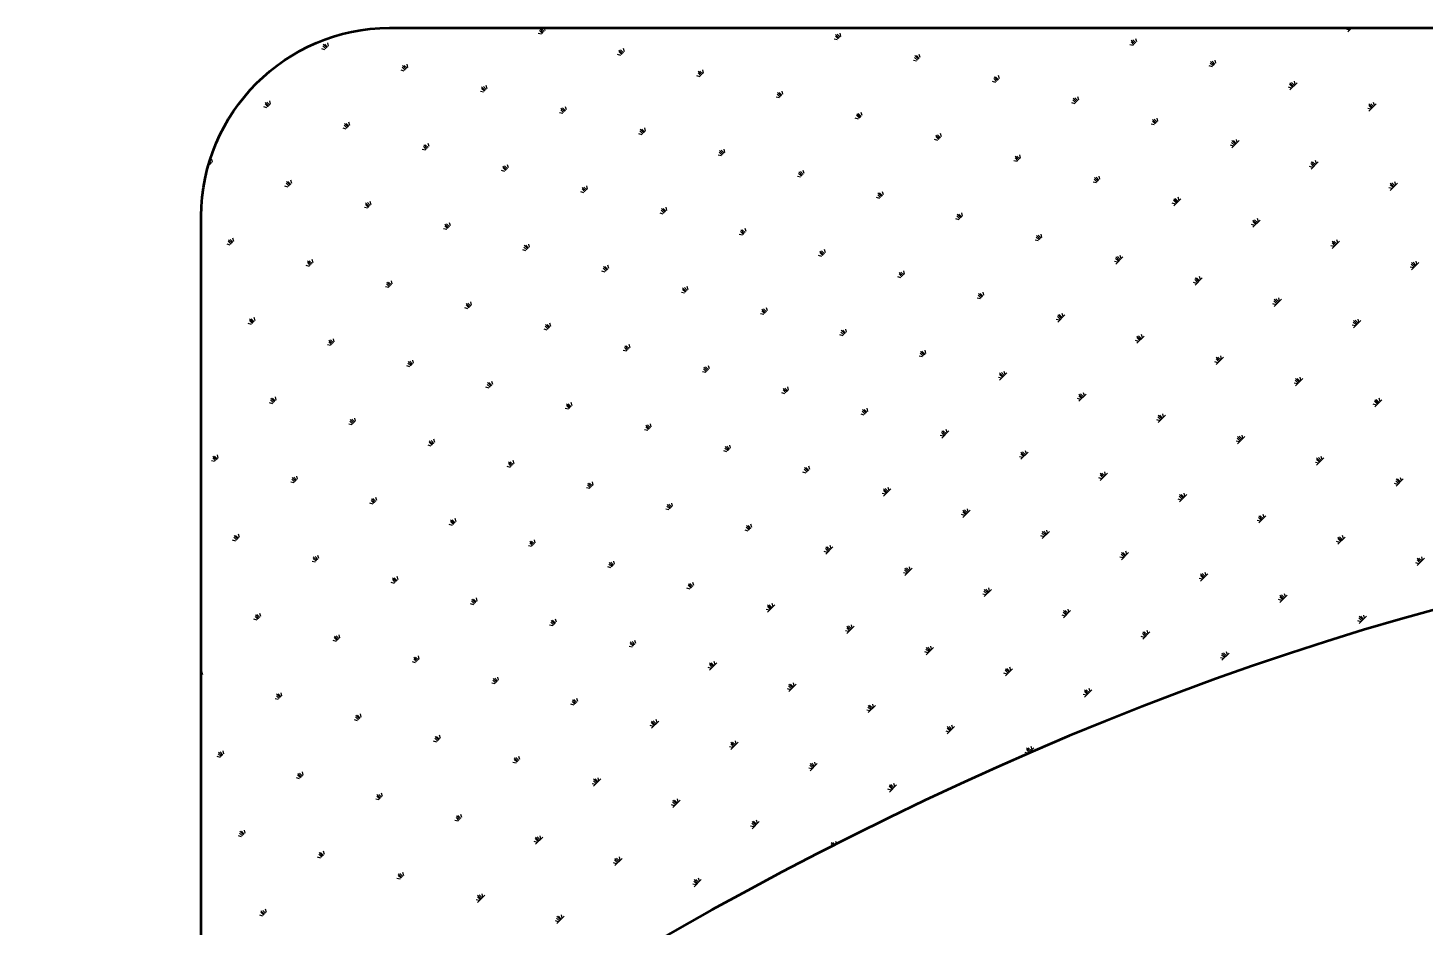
# Model space of a CAD drawing. Extents: x -2746917 to -971774, y -3334247 to -3250358.
# Drawn here: x -1100802 to -1099731, y -3276389 to -3275701 of the extents above; entities that cross this region are included whole.
import ezdxf

# ---------------------------------------------------------------- set-up
doc = ezdxf.new("R2010")
doc.units = 0
doc.header["$LTSCALE"] = 1000
doc.header["$MEASUREMENT"] = 0
doc.layers.get('0').update_dxf_attribs({"linetype": 'CONTINUOUS'})
doc.layers.add('PUB_TITLE', color=4, linetype='CONTINUOUS')

# ---------------------------------------------------------------- blocks, each defined once
blk = doc.blocks.new('A$C3E121A49')
at = {"layer": 'PUB_TITLE', "color": 4}
for p, q in [((-247.4, 28166.7), (-249.9, 28167.4)), ((-246.7, 28167.4), (-249, 28169.6)), ((-246.1, 28168.1), (-248.8, 28170.9)), ((-245.4, 28168.8), (-247.6, 28171)), ((-244.7, 28169.5), (-245.2, 28171.5)), ((-19.4, 28163.8), (-22.2, 28166.5)), ((-18.7, 28164.4), (-20.9, 28166.7)), ((-18, 28165.1), (-18.7, 28167.6)), ((371.7, 28169.9), (369.3, 28170.6)), ((370.3, 28168.5), (373.4, 28171.5)), ((372.4, 28170.6), (371.5, 28171.5)), ((373.1, 28171.3), (372.9, 28171.5)), ((-413.4, 28154.8), (-415.8, 28155.5)), ((-412.7, 28155.5), (-414.9, 28157.7)), ((-412, 28156.2), (-414.7, 28159)), ((-411.3, 28156.9), (-413.5, 28159.1)), ((-410.6, 28157.6), (-411.2, 28160)), ((-185.3, 28151.8), (-188.1, 28154.6)), ((-184.6, 28152.5), (-186.9, 28154.8)), ((-183.9, 28153.2), (-184.6, 28155.7)), ((-20.8, 28162.4), (-23.2, 28163)), ((-20.1, 28163.1), (-22.3, 28165.3)), ((205.8, 28158), (203.4, 28158.7)), ((206.5, 28158.7), (204.3, 28160.9)), ((207.2, 28159.4), (204.4, 28162.2)), ((207.9, 28160.1), (205.7, 28162.3)), ((208.6, 28160.8), (208, 28163.2)), ((-186.7, 28150.4), (-189.1, 28151.1)), ((-186, 28151.1), (-188.2, 28153.4)), ((39.9, 28146.1), (37.5, 28146.7)), ((40.6, 28146.8), (38.4, 28149)), ((41.3, 28147.5), (38.5, 28150.3)), ((42, 28148.2), (39.8, 28150.4)), ((42.7, 28148.9), (42, 28151.3)), ((267.3, 28142.4), (265, 28144.6)), ((267.9, 28143.1), (265.2, 28145.9)), ((268.6, 28143.8), (266.4, 28146)), ((269.3, 28144.5), (268.7, 28146.9)), ((-352.6, 28138.5), (-355.1, 28139.2)), ((-351.9, 28139.2), (-354.2, 28141.5)), ((-351.2, 28139.9), (-354, 28142.7)), ((-350.5, 28140.6), (-352.8, 28142.8)), ((-349.8, 28141.3), (-350.5, 28143.7)), ((-126, 28134.2), (-128.4, 28134.8)), ((-125.3, 28134.9), (-127.5, 28137.1)), ((-124.6, 28135.6), (-127.4, 28138.3)), ((-123.9, 28136.3), (-126.1, 28138.5)), ((-123.2, 28137), (-123.9, 28139.4)), ((102, 28131.2), (99.3, 28134)), ((102.7, 28131.9), (100.5, 28134.1)), ((103.4, 28132.6), (102.8, 28135)), ((266.6, 28141.7), (264.1, 28142.4)), ((-291.9, 28122.3), (-294.3, 28122.9)), ((-291.2, 28123), (-293.4, 28125.2)), ((-290.5, 28123.7), (-293.3, 28126.4)), ((-289.8, 28124.3), (-292, 28126.6)), ((-289.1, 28125), (-289.8, 28127.5)), ((-62.5, 28120.7), (-63.1, 28123.1)), ((100.6, 28129.8), (98.2, 28130.5)), ((101.3, 28130.5), (99.1, 28132.7)), ((327.3, 28125.5), (324.9, 28126.1)), ((328, 28126.2), (325.8, 28128.4)), ((328.7, 28126.8), (325.9, 28129.6)), ((325.9, 28124.1), (331.5, 28129.6)), ((329.4, 28127.5), (327.1, 28129.8)), ((330.1, 28128.2), (329.4, 28130.7)), ((-457.1, 28111), (-459.3, 28113.3)), ((-456.4, 28111.7), (-459.2, 28114.5)), ((-455.7, 28112.4), (-457.9, 28114.7)), ((-455, 28113.1), (-455.7, 28115.6)), ((-65.3, 28117.9), (-67.7, 28118.6)), ((-64.6, 28118.6), (-66.8, 28120.8)), ((-63.9, 28119.3), (-66.7, 28122.1)), ((-63.2, 28120), (-65.4, 28122.2)), ((161.4, 28113.5), (158.9, 28114.2)), ((162.1, 28114.2), (159.8, 28116.5)), ((162.8, 28114.9), (160, 28117.7)), ((163.5, 28115.6), (161.2, 28117.9)), ((164.2, 28116.3), (163.5, 28118.8)), ((388.7, 28109.9), (386.5, 28112.1)), ((389.4, 28110.6), (386.6, 28113.4)), ((386.6, 28107.8), (392.2, 28113.4)), ((390.1, 28111.3), (387.9, 28113.5)), ((390.8, 28112), (390.1, 28114.4)), ((-457.8, 28110.4), (-460.2, 28111)), ((-231.2, 28106), (-233.6, 28106.6)), ((-230.5, 28106.7), (-232.7, 28108.9)), ((-229.8, 28107.4), (-232.6, 28110.2)), ((-229.1, 28108.1), (-231.3, 28110.3)), ((-228.4, 28108.8), (-229, 28111.2)), ((-4.5, 28101.6), (-7, 28102.3)), ((-3.8, 28102.3), (-6.1, 28104.6)), ((-3.1, 28103), (-5.9, 28105.8)), ((-2.5, 28103.7), (-4.7, 28105.9)), ((-1.8, 28104.4), (-2.4, 28106.8)), ((223.5, 28098.7), (220.7, 28101.4)), ((224.2, 28099.4), (222, 28101.6)), ((224.9, 28100.1), (224.2, 28102.5)), ((388, 28109.2), (385.6, 28109.8)), ((-397.1, 28094.1), (-399.5, 28094.7)), ((-396.4, 28094.8), (-398.6, 28097)), ((-395.7, 28095.5), (-398.5, 28098.3)), ((-395, 28096.2), (-397.2, 28098.4)), ((-394.3, 28096.9), (-395, 28099.3)), ((-170.4, 28089.7), (-172.9, 28090.4)), ((-169.7, 28090.4), (-172, 28092.6)), ((-169.1, 28091.1), (-171.8, 28093.9)), ((-168.4, 28091.8), (-170.6, 28094)), ((-167.7, 28092.5), (-168.3, 28094.9)), ((59, 28088.1), (58.3, 28090.6)), ((222.1, 28097.3), (219.7, 28097.9)), ((222.8, 28098), (220.6, 28100.2)), ((-335.7, 28078.5), (-337.9, 28080.7)), ((-335, 28079.2), (-337.7, 28082)), ((-334.3, 28079.9), (-336.5, 28082.1)), ((-333.6, 28080.6), (-334.2, 28083)), ((56.2, 28085.4), (53.8, 28086)), ((56.9, 28086.1), (54.7, 28088.3)), ((57.6, 28086.8), (54.8, 28089.5)), ((58.3, 28087.4), (56.1, 28089.7)), ((282.8, 28081), (280.4, 28081.7)), ((283.5, 28081.7), (281.3, 28083.9)), ((284.2, 28082.4), (281.4, 28085.2)), ((281.4, 28079.6), (287, 28085.2)), ((284.9, 28083.1), (282.7, 28085.3)), ((285.6, 28083.8), (285, 28086.2)), ((-500.2, 28068), (-501.8, 28069.6)), ((-499.5, 28068.7), (-500.1, 28071.1)), ((-336.4, 28077.8), (-338.8, 28078.5)), ((-109.7, 28073.5), (-112.1, 28074.1)), ((-109, 28074.1), (-111.2, 28076.4)), ((-108.3, 28074.8), (-111.1, 28077.6)), ((-107.6, 28075.5), (-109.9, 28077.8)), ((-106.9, 28076.2), (-107.6, 28078.7)), ((116.9, 28069.1), (114.5, 28069.7)), ((117.6, 28069.8), (115.4, 28072)), ((118.3, 28070.5), (115.5, 28073.3)), ((119, 28071.2), (116.8, 28073.4)), ((119.7, 28071.9), (119, 28074.3)), ((345.6, 28066.8), (343.4, 28069)), ((346.3, 28067.5), (345.7, 28069.9)), ((-502.3, 28065.9), (-502.8, 28066.1)), ((-501.6, 28066.6), (-502.4, 28067.5)), ((-500.9, 28067.3), (-502.1, 28068.5)), ((-275.6, 28061.5), (-278.1, 28062.2)), ((-274.9, 28062.2), (-277.2, 28064.5)), ((-274.2, 28062.9), (-277, 28065.7)), ((-273.5, 28063.6), (-275.8, 28065.8)), ((-272.8, 28064.3), (-273.5, 28066.7)), ((-48.3, 28057.9), (-50.5, 28060.1)), ((-47.6, 28058.6), (-50.4, 28061.3)), ((-46.9, 28059.3), (-49.1, 28061.5)), ((-46.2, 28060), (-46.9, 28062.4)), ((343.6, 28064.7), (341.1, 28065.4)), ((344.2, 28065.4), (342, 28067.6)), ((344.9, 28066.1), (342.2, 28068.9)), ((342.2, 28063.3), (347.7, 28068.9)), ((-441.5, 28049.6), (-444, 28050.3)), ((-440.8, 28050.3), (-443.1, 28052.5)), ((-440.1, 28051), (-442.9, 28053.8)), ((-439.4, 28051.7), (-441.7, 28053.9)), ((-438.8, 28052.4), (-439.4, 28054.8)), ((-214.2, 28046), (-216.4, 28048.2)), ((-213.5, 28046.7), (-216.3, 28049.4)), ((-212.8, 28047.4), (-215, 28049.6)), ((-212.1, 28048), (-212.8, 28050.5)), ((-49, 28057.2), (-51.4, 28057.8)), ((177.6, 28052.8), (175.2, 28053.5)), ((178.3, 28053.5), (176.1, 28055.7)), ((179, 28054.2), (176.3, 28057)), ((179.7, 28054.9), (177.5, 28057.1)), ((180.4, 28055.6), (179.8, 28058)), ((404.3, 28048.5), (401.9, 28049.1)), ((405, 28049.2), (402.8, 28051.4)), ((405.7, 28049.8), (402.9, 28052.6)), ((402.9, 28047.1), (408.4, 28052.6)), ((406.4, 28050.5), (404.1, 28052.8)), ((407.1, 28051.2), (406.4, 28053.7)), ((-379.4, 28034.7), (-382.2, 28037.5)), ((-378.7, 28035.4), (-380.9, 28037.7)), ((-378, 28036.1), (-378.7, 28038.6)), ((-214.9, 28045.3), (-217.3, 28045.9)), ((11.7, 28040.9), (9.3, 28041.6)), ((12.4, 28041.6), (10.2, 28043.8)), ((13.1, 28042.3), (10.3, 28045.1)), ((13.8, 28043), (11.6, 28045.2)), ((14.5, 28043.7), (13.9, 28046.1)), ((238.4, 28036.5), (235.9, 28037.2)), ((239.1, 28037.2), (236.8, 28039.5)), ((239.8, 28037.9), (237, 28040.7)), ((237, 28035.2), (242.5, 28040.7)), ((240.5, 28038.6), (238.2, 28040.9)), ((241.2, 28039.3), (240.5, 28041.8)), ((-380.8, 28033.4), (-383.2, 28034)), ((-380.1, 28034.1), (-382.3, 28036.3)), ((-154.2, 28029), (-156.6, 28029.6)), ((-153.5, 28029.7), (-155.7, 28031.9)), ((-152.8, 28030.4), (-155.6, 28033.2)), ((-152.1, 28031.1), (-154.3, 28033.3)), ((-151.4, 28031.8), (-152, 28034.2)), ((73.2, 28025.3), (70.9, 28027.6)), ((73.9, 28026), (71.1, 28028.8)), ((74.5, 28026.7), (72.3, 28028.9)), ((75.2, 28027.4), (74.6, 28029.8)), ((-320.1, 28017.1), (-322.5, 28017.7)), ((-319.4, 28017.8), (-321.6, 28020)), ((-318.7, 28018.5), (-321.5, 28021.3)), ((-318, 28019.2), (-320.2, 28021.4)), ((-317.3, 28019.9), (-318, 28022.3)), ((-92.7, 28013.4), (-95, 28015.6)), ((-92.1, 28014.1), (-94.8, 28016.9)), ((-91.4, 28014.8), (-93.6, 28017)), ((-90.7, 28015.5), (-91.3, 28017.9)), ((72.5, 28024.6), (70, 28025.3)), ((299.1, 28020.3), (296.7, 28020.9)), ((299.8, 28021), (297.6, 28023.2)), ((300.5, 28021.7), (297.7, 28024.4)), ((297.7, 28018.9), (303.3, 28024.4)), ((301.2, 28022.4), (299, 28024.6)), ((301.9, 28023.1), (301.2, 28025.5)), ((-486, 28005.2), (-488.4, 28005.8)), ((-485.3, 28005.9), (-487.5, 28008.1)), ((-484.6, 28006.6), (-487.4, 28009.3)), ((-483.9, 28007.3), (-486.1, 28009.5)), ((-483.2, 28008), (-483.9, 28010.4)), ((-258, 28002.2), (-260.7, 28005)), ((-257.3, 28002.9), (-259.5, 28005.1)), ((-256.6, 28003.6), (-257.2, 28006)), ((-93.4, 28012.7), (-95.9, 28013.4)), ((133.2, 28008.4), (130.8, 28009)), ((133.9, 28009.1), (131.7, 28011.3)), ((134.6, 28009.8), (131.8, 28012.5)), ((135.3, 28010.4), (133.1, 28012.7)), ((136, 28011.1), (135.3, 28013.6)), ((360.5, 28004.7), (358.3, 28006.9)), ((361.2, 28005.4), (358.4, 28008.2)), ((358.4, 28002.6), (364, 28008.2)), ((361.9, 28006.1), (359.7, 28008.3)), ((362.6, 28006.8), (362, 28009.2)), ((-422.5, 27991.7), (-423.1, 27994.1)), ((-259.4, 28000.8), (-261.8, 28001.5)), ((-258.7, 28001.5), (-260.9, 28003.7)), ((-32.7, 27996.5), (-35.1, 27997.1)), ((-32, 27997.1), (-34.2, 27999.4)), ((-31.3, 27997.8), (-34.1, 28000.6)), ((-30.6, 27998.5), (-32.9, 28000.8)), ((-29.9, 27999.2), (-30.6, 28001.7)), ((194.6, 27992.8), (192.4, 27995)), ((195.3, 27993.5), (192.5, 27996.3)), ((192.5, 27990.7), (198.1, 27996.3)), ((196, 27994.2), (193.8, 27996.4)), ((196.7, 27994.9), (196, 27997.3)), ((359.8, 28004), (357.4, 28004.7)), ((-425.3, 27988.9), (-427.7, 27989.6)), ((-424.6, 27989.6), (-426.8, 27991.8)), ((-423.9, 27990.3), (-426.7, 27993.1)), ((-423.2, 27991), (-425.4, 27993.2)), ((-198.6, 27984.5), (-201.1, 27985.2)), ((-197.9, 27985.2), (-200.2, 27987.5)), ((-197.2, 27985.9), (-200, 27988.7)), ((-196.5, 27986.6), (-198.8, 27988.8)), ((-195.8, 27987.3), (-196.5, 27989.7)), ((29.4, 27981.6), (26.6, 27984.3)), ((30.1, 27982.3), (27.9, 27984.5)), ((30.8, 27983), (30.1, 27985.4)), ((193.9, 27992.1), (191.5, 27992.7)), ((420.6, 27987.7), (418.1, 27988.4)), ((421.2, 27988.4), (419, 27990.6)), ((421.9, 27989.1), (419.2, 27991.9)), ((419.2, 27986.3), (424.7, 27991.9)), ((422.6, 27989.8), (420.4, 27992)), ((423.3, 27990.5), (422.7, 27992.9)), ((-364.5, 27972.6), (-367, 27973.3)), ((-363.8, 27973.3), (-366.1, 27975.5)), ((-363.1, 27974), (-365.9, 27976.8)), ((-362.5, 27974.7), (-364.7, 27976.9)), ((-361.8, 27975.4), (-362.4, 27977.8)), ((-135.1, 27971), (-135.8, 27973.5)), ((28, 27980.2), (25.6, 27980.8)), ((28.7, 27980.9), (26.5, 27983.1)), ((254.6, 27975.8), (252.2, 27976.5)), ((255.3, 27976.5), (253.1, 27978.7)), ((256, 27977.2), (253.3, 27980)), ((253.3, 27974.4), (258.8, 27980)), ((256.7, 27977.9), (254.5, 27980.1)), ((257.4, 27978.6), (256.8, 27981)), ((-137.9, 27968.3), (-140.3, 27968.9)), ((-137.2, 27969), (-139.4, 27971.2)), ((-136.5, 27969.7), (-139.3, 27972.4)), ((-135.8, 27970.4), (-138, 27972.6)), ((88.7, 27963.9), (86.3, 27964.6)), ((89.4, 27964.6), (87.2, 27966.8)), ((90.1, 27965.3), (87.3, 27968.1)), ((90.8, 27966), (88.6, 27968.2)), ((91.5, 27966.7), (90.9, 27969.1)), ((316.1, 27960.2), (313.8, 27962.5)), ((316.8, 27960.9), (314, 27963.7)), ((314, 27958.2), (319.5, 27963.7)), ((317.5, 27961.6), (315.2, 27963.9)), ((318.1, 27962.3), (317.5, 27964.8)), ((-303.8, 27956.4), (-306.2, 27957)), ((-303.1, 27957.1), (-305.3, 27959.3)), ((-302.4, 27957.7), (-305.2, 27960.5)), ((-301.7, 27958.4), (-303.9, 27960.7)), ((-301, 27959.1), (-301.7, 27961.6)), ((-77.2, 27952), (-79.6, 27952.6)), ((-76.5, 27952.7), (-78.7, 27954.9)), ((-75.8, 27953.4), (-78.6, 27956.2)), ((-75.1, 27954.1), (-77.3, 27956.3)), ((-74.4, 27954.8), (-75, 27957.2)), ((150.9, 27949), (148.1, 27951.8)), ((148.1, 27946.2), (153.6, 27951.8)), ((151.5, 27949.7), (149.3, 27951.9)), ((152.2, 27950.4), (151.6, 27952.8)), ((315.4, 27959.5), (312.9, 27960.2)), ((-469.7, 27944.4), (-472.1, 27945.1)), ((-469, 27945.1), (-471.2, 27947.4)), ((-468.3, 27945.8), (-471.1, 27948.6)), ((-467.6, 27946.5), (-469.9, 27948.8)), ((-466.9, 27947.2), (-467.6, 27949.7)), ((-243.1, 27940.1), (-245.5, 27940.7)), ((-242.4, 27940.8), (-244.6, 27943)), ((-241.7, 27941.5), (-244.5, 27944.3)), ((-241, 27942.2), (-243.2, 27944.4)), ((-240.3, 27942.9), (-241, 27945.3)), ((-13.7, 27938.5), (-14.3, 27940.9)), ((149.5, 27947.6), (147, 27948.3)), ((150.2, 27948.3), (147.9, 27950.6)), ((376.1, 27943.3), (373.7, 27943.9)), ((376.8, 27944), (374.6, 27946.2)), ((377.5, 27944.7), (374.7, 27947.4)), ((374.7, 27941.9), (380.3, 27947.4)), ((378.2, 27945.4), (376, 27947.6)), ((378.9, 27946.1), (378.2, 27948.5)), ((-408.3, 27928.9), (-410.5, 27931.1)), ((-407.6, 27929.6), (-410.4, 27932.3)), ((-406.9, 27930.3), (-409.1, 27932.5)), ((-406.2, 27931), (-406.9, 27933.4)), ((-16.4, 27935.7), (-18.9, 27936.4)), ((-15.8, 27936.4), (-18, 27938.6)), ((-15.1, 27937.1), (-17.8, 27939.9)), ((-14.4, 27937.8), (-16.6, 27940)), ((210.2, 27931.4), (207.8, 27932)), ((210.9, 27932.1), (208.7, 27934.3)), ((211.6, 27932.8), (208.8, 27935.5)), ((208.8, 27930), (214.4, 27935.5)), ((212.3, 27933.4), (210.1, 27935.7)), ((213, 27934.1), (212.3, 27936.6)), ((-409, 27928.2), (-411.4, 27928.8)), ((-182.4, 27923.8), (-184.8, 27924.5)), ((-181.7, 27924.5), (-183.9, 27926.7)), ((-181, 27925.2), (-183.7, 27928)), ((-180.3, 27925.9), (-182.5, 27928.1)), ((-179.6, 27926.6), (-180.2, 27929)), ((44.3, 27919.5), (41.9, 27920.1)), ((45, 27920.1), (42.8, 27922.4)), ((45.7, 27920.8), (42.9, 27923.6)), ((46.4, 27921.5), (44.1, 27923.8)), ((47.1, 27922.2), (46.4, 27924.7)), ((272.3, 27916.5), (269.5, 27919.3)), ((269.5, 27913.7), (275.1, 27919.3)), ((273, 27917.2), (270.8, 27919.4)), ((273.7, 27917.9), (273, 27920.3)), ((-348.3, 27911.9), (-350.7, 27912.6)), ((-347.6, 27912.6), (-349.8, 27914.8)), ((-346.9, 27913.3), (-349.7, 27916.1)), ((-346.2, 27914), (-348.4, 27916.2)), ((-345.5, 27914.7), (-346.1, 27917.1)), ((-120.9, 27908.2), (-123.2, 27910.5)), ((-120.2, 27908.9), (-123, 27911.7)), ((-119.5, 27909.6), (-121.8, 27911.8)), ((-118.8, 27910.3), (-119.5, 27912.7)), ((107.8, 27906), (107.1, 27908.4)), ((270.9, 27915.1), (268.5, 27915.7)), ((271.6, 27915.8), (269.4, 27918)), ((-286.8, 27896.3), (-289.1, 27898.5)), ((-286.1, 27897), (-288.9, 27899.8)), ((-285.5, 27897.7), (-287.7, 27899.9)), ((-284.8, 27898.4), (-285.4, 27900.8)), ((-121.6, 27907.5), (-124.1, 27908.2)), ((105, 27903.2), (102.6, 27903.8)), ((105.7, 27903.9), (103.5, 27906.1)), ((106.4, 27904.6), (103.6, 27907.3)), ((103.6, 27901.8), (109.2, 27907.3)), ((107.1, 27905.3), (104.9, 27907.5)), ((331.6, 27898.8), (329.2, 27899.5)), ((332.3, 27899.5), (330.1, 27901.7)), ((333, 27900.2), (330.3, 27903)), ((330.3, 27897.4), (335.8, 27903)), ((333.7, 27900.9), (331.5, 27903.1)), ((334.4, 27901.6), (333.8, 27904)), ((-452.1, 27885.1), (-454.8, 27887.9)), ((-451.4, 27885.8), (-453.6, 27888)), ((-450.7, 27886.5), (-451.3, 27888.9)), ((-287.5, 27895.6), (-290, 27896.3)), ((-60.9, 27891.3), (-63.3, 27891.9)), ((-60.2, 27892), (-62.4, 27894.2)), ((-59.5, 27892.7), (-62.3, 27895.4)), ((-58.8, 27893.4), (-61, 27895.6)), ((-58.1, 27894), (-58.8, 27896.5)), ((165.7, 27886.9), (163.3, 27887.6)), ((166.4, 27887.6), (164.2, 27889.8)), ((167.1, 27888.3), (164.3, 27891.1)), ((164.3, 27885.5), (169.9, 27891.1)), ((167.8, 27889), (165.6, 27891.2)), ((168.5, 27889.7), (167.9, 27892.1)), ((395.1, 27885.3), (394.5, 27887.8)), ((-453.4, 27883.7), (-455.9, 27884.4)), ((-452.8, 27884.4), (-455, 27886.6)), ((-226.8, 27879.4), (-229.2, 27880)), ((-226.1, 27880.1), (-228.3, 27882.3)), ((-225.4, 27880.7), (-228.2, 27883.5)), ((-224.7, 27881.4), (-226.9, 27883.7)), ((-224, 27882.1), (-224.7, 27884.6)), ((0.5, 27875.7), (-1.7, 27877.9)), ((1.2, 27876.4), (-1.6, 27879.2)), ((1.9, 27877.1), (-0.3, 27879.3)), ((2.6, 27877.8), (2, 27880.2)), ((392.4, 27882.6), (389.9, 27883.2)), ((393.1, 27883.2), (390.8, 27885.5)), ((393.8, 27883.9), (391, 27886.7)), ((391, 27881.2), (396.5, 27886.7)), ((394.5, 27884.6), (392.2, 27886.9)), ((-392.7, 27867.4), (-395.1, 27868.1)), ((-392, 27868.1), (-394.2, 27870.4)), ((-391.3, 27868.8), (-394.1, 27871.6)), ((-390.6, 27869.5), (-392.9, 27871.8)), ((-389.9, 27870.2), (-390.6, 27872.7)), ((-165.4, 27863.8), (-167.6, 27866)), ((-164.7, 27864.5), (-167.5, 27867.3)), ((-164, 27865.2), (-166.2, 27867.4)), ((-163.3, 27865.9), (-164, 27868.3)), ((-0.2, 27875), (-2.6, 27875.6)), ((226.5, 27870.6), (224, 27871.3)), ((227.2, 27871.3), (224.9, 27873.6)), ((227.9, 27872), (225.1, 27874.8)), ((225.1, 27869.2), (230.6, 27874.8)), ((228.5, 27872.7), (226.3, 27874.9)), ((229.2, 27873.4), (228.6, 27875.8)), ((-330.6, 27852.6), (-333.4, 27855.3)), ((-329.9, 27853.3), (-332.1, 27855.5)), ((-329.2, 27854), (-329.9, 27856.4)), ((-166.1, 27863.1), (-168.5, 27863.7)), ((60.6, 27858.7), (58.1, 27859.4)), ((61.2, 27859.4), (59, 27861.6)), ((61.9, 27860.1), (59.2, 27862.9)), ((59.2, 27857.3), (64.7, 27862.9)), ((62.6, 27860.8), (60.4, 27863)), ((63.3, 27861.5), (62.7, 27863.9)), ((287.2, 27854.4), (284.8, 27855)), ((287.9, 27855.1), (285.7, 27857.3)), ((288.6, 27855.8), (285.8, 27858.5)), ((285.8, 27853), (291.4, 27858.5)), ((289.3, 27856.5), (287, 27858.7)), ((290, 27857.1), (289.3, 27859.6)), ((-495.1, 27842), (-495.8, 27844.5)), ((-332, 27851.2), (-334.4, 27851.8)), ((-331.3, 27851.9), (-333.5, 27854.1)), ((-105.4, 27846.8), (-107.8, 27847.5)), ((-104.7, 27847.5), (-106.9, 27849.7)), ((-104, 27848.2), (-106.7, 27851)), ((-103.3, 27848.9), (-105.5, 27851.1)), ((-102.6, 27849.6), (-103.2, 27852)), ((122, 27843.2), (119.8, 27845.4)), ((122.7, 27843.8), (119.9, 27846.6)), ((119.9, 27841.1), (125.4, 27846.6)), ((123.4, 27844.5), (121.1, 27846.8)), ((124.1, 27845.2), (123.4, 27847.7)), ((-497.9, 27839.3), (-500.3, 27839.9)), ((-497.2, 27840), (-499.4, 27842.2)), ((-496.5, 27840.7), (-499.3, 27843.4)), ((-495.8, 27841.3), (-498, 27843.6)), ((-271.3, 27834.9), (-273.7, 27835.6)), ((-270.6, 27835.6), (-272.8, 27837.8)), ((-269.9, 27836.3), (-272.7, 27839.1)), ((-269.2, 27837), (-271.4, 27839.2)), ((-268.5, 27837.7), (-269.1, 27840.1)), ((-43.9, 27831.2), (-46.2, 27833.5)), ((-43.2, 27831.9), (-46, 27834.7)), ((-42.5, 27832.6), (-44.8, 27834.9)), ((-41.9, 27833.3), (-42.5, 27835.8)), ((121.3, 27842.5), (118.8, 27843.1)), ((347.9, 27838.1), (345.5, 27838.7)), ((348.6, 27838.8), (346.4, 27841)), ((349.3, 27839.5), (346.5, 27842.3)), ((346.5, 27836.7), (352.1, 27842.3)), ((350, 27840.2), (347.8, 27842.4)), ((350.7, 27840.9), (350, 27843.3)), ((-437.2, 27823), (-439.6, 27823.6)), ((-436.5, 27823.7), (-438.7, 27825.9)), ((-435.8, 27824.4), (-438.6, 27827.2)), ((-435.1, 27825.1), (-437.3, 27827.3)), ((-434.4, 27825.8), (-435, 27828.2)), ((-209.1, 27820), (-211.9, 27822.8)), ((-208.5, 27820.7), (-210.7, 27822.9)), ((-207.8, 27821.4), (-208.4, 27823.8)), ((-44.6, 27830.5), (-47.1, 27831.2)), ((182, 27826.2), (179.6, 27826.8)), ((182.7, 27826.9), (180.5, 27829.1)), ((183.4, 27827.6), (180.6, 27830.4)), ((180.6, 27824.8), (186.2, 27830.4)), ((184.1, 27828.3), (181.9, 27830.5)), ((184.8, 27829), (184.1, 27831.4)), ((409.3, 27822.5), (407.1, 27824.7)), ((410, 27823.2), (407.3, 27826)), ((407.3, 27820.4), (412.8, 27826)), ((410.7, 27823.9), (408.5, 27826.1)), ((411.4, 27824.6), (410.8, 27827)), ((-210.5, 27818.6), (-213, 27819.3)), ((-209.8, 27819.3), (-212.1, 27821.5)), ((16.1, 27814.3), (13.7, 27814.9)), ((16.8, 27815), (14.6, 27817.2)), ((17.5, 27815.7), (14.7, 27818.4)), ((14.7, 27812.9), (20.3, 27818.4)), ((18.2, 27816.4), (16, 27818.6)), ((18.9, 27817.1), (18.2, 27819.5)), ((243.4, 27810.6), (241.2, 27812.8)), ((244.1, 27811.3), (241.3, 27814.1)), ((241.3, 27808.5), (246.9, 27814.1)), ((244.8, 27812), (242.6, 27814.2)), ((245.5, 27812.7), (244.9, 27815.1)), ((408.6, 27821.8), (406.2, 27822.5)), ((-376.4, 27806.7), (-378.9, 27807.4)), ((-375.8, 27807.4), (-378, 27809.6)), ((-375.1, 27808.1), (-377.8, 27810.9)), ((-374.4, 27808.8), (-376.6, 27811)), ((-373.7, 27809.5), (-374.3, 27811.9)), ((-149.8, 27802.4), (-152.2, 27803)), ((-149.1, 27803.1), (-151.3, 27805.3)), ((-148.4, 27803.7), (-151.2, 27806.5)), ((-147.7, 27804.4), (-150, 27806.7)), ((-147, 27805.1), (-147.7, 27807.6)), ((78.2, 27799.4), (75.4, 27802.2)), ((75.4, 27796.6), (81, 27802.2)), ((78.9, 27800.1), (76.7, 27802.3)), ((79.6, 27800.8), (79, 27803.2)), ((242.7, 27809.9), (240.3, 27810.6)), ((-315.7, 27790.4), (-318.1, 27791.1)), ((-315, 27791.1), (-317.2, 27793.4)), ((-314.3, 27791.8), (-317.1, 27794.6)), ((-313.6, 27792.5), (-315.9, 27794.8)), ((-312.9, 27793.2), (-313.6, 27795.7)), ((-86.3, 27788.9), (-87, 27791.3)), ((76.8, 27798), (74.4, 27798.7)), ((77.5, 27798.7), (75.3, 27800.9)), ((303.5, 27793.6), (301, 27794.3)), ((304.2, 27794.3), (301.9, 27796.6)), ((304.8, 27795), (302.1, 27797.8)), ((302.1, 27792.3), (307.6, 27797.8)), ((305.5, 27795.7), (303.3, 27797.9)), ((306.2, 27796.4), (305.6, 27798.8)), ((-480.9, 27779.2), (-483.2, 27781.5)), ((-480.2, 27779.9), (-483, 27782.7)), ((-479.5, 27780.6), (-481.8, 27782.8)), ((-478.9, 27781.3), (-479.5, 27783.7)), ((-89.1, 27786.1), (-91.5, 27786.7)), ((-88.4, 27786.8), (-90.6, 27789)), ((-87.7, 27787.5), (-90.5, 27790.3)), ((-87, 27788.2), (-89.2, 27790.4)), ((137.6, 27781.7), (135.1, 27782.4)), ((138.2, 27782.4), (136, 27784.6)), ((138.9, 27783.1), (136.2, 27785.9)), ((136.2, 27780.3), (141.7, 27785.9)), ((139.6, 27783.8), (137.4, 27786)), ((140.3, 27784.5), (139.7, 27786.9)), ((364.9, 27778.1), (362.7, 27780.3)), ((365.6, 27778.8), (362.8, 27781.5)), ((362.8, 27776), (368.4, 27781.5)), ((366.3, 27779.5), (364, 27781.7)), ((367, 27780.1), (366.3, 27782.6)), ((-481.6, 27778.5), (-484.1, 27779.2)), ((-255, 27774.2), (-257.4, 27774.8)), ((-254.3, 27774.9), (-256.5, 27777.1)), ((-253.6, 27775.6), (-256.4, 27778.3)), ((-252.9, 27776.3), (-255.1, 27778.5)), ((-252.2, 27777), (-252.9, 27779.4)), ((-28.4, 27769.8), (-30.8, 27770.5)), ((-27.7, 27770.5), (-29.9, 27772.7)), ((-27, 27771.2), (-29.7, 27774)), ((-29.7, 27768.4), (-24.2, 27774)), ((-26.3, 27771.9), (-28.5, 27774.1)), ((-25.6, 27772.6), (-26.2, 27775)), ((199.7, 27766.8), (196.9, 27769.6)), ((196.9, 27764.1), (202.4, 27769.6)), ((200.4, 27767.5), (198.1, 27769.8)), ((201.1, 27768.2), (200.4, 27770.7)), ((364.2, 27777.4), (361.8, 27778)), ((-420.9, 27762.3), (-423.3, 27762.9)), ((-420.2, 27763), (-422.4, 27765.2)), ((-419.5, 27763.7), (-422.3, 27766.4)), ((-418.8, 27764.3), (-421, 27766.6)), ((-418.1, 27765), (-418.8, 27767.5)), ((-194.3, 27757.9), (-196.7, 27758.6)), ((-193.6, 27758.6), (-195.8, 27760.8)), ((-192.9, 27759.3), (-195.7, 27762.1)), ((-192.2, 27760), (-194.4, 27762.2)), ((-191.5, 27760.7), (-192.1, 27763.1)), ((35.1, 27756.3), (34.5, 27758.8)), ((198.3, 27765.5), (195.8, 27766.1)), ((199, 27766.2), (196.7, 27768.4)), ((424.9, 27761.1), (422.5, 27761.7)), ((425.6, 27761.8), (423.4, 27764)), ((426.3, 27762.5), (423.5, 27765.3)), ((423.5, 27759.7), (429.1, 27765.3)), ((427, 27763.2), (424.8, 27765.4)), ((427.7, 27763.9), (427, 27766.3)), ((-359.5, 27746.7), (-361.7, 27748.9)), ((-358.8, 27747.4), (-361.6, 27750.2)), ((-358.1, 27748.1), (-360.3, 27750.3)), ((-357.4, 27748.8), (-358, 27751.2)), ((32.4, 27753.5), (29.9, 27754.2)), ((33.1, 27754.2), (30.8, 27756.5)), ((33.8, 27754.9), (31, 27757.7)), ((31, 27752.2), (36.5, 27757.7)), ((34.5, 27755.6), (32.2, 27757.9)), ((259, 27749.2), (256.6, 27749.8)), ((259.7, 27749.9), (257.5, 27752.1)), ((260.4, 27750.6), (257.6, 27753.4)), ((257.6, 27747.8), (263.2, 27753.4)), ((261.1, 27751.3), (258.9, 27753.5)), ((261.8, 27752), (261.1, 27754.4)), ((-360.2, 27746), (-362.6, 27746.6)), ((-133.5, 27741.6), (-136, 27742.3)), ((-132.8, 27742.3), (-135.1, 27744.6)), ((-132.2, 27743), (-134.9, 27745.8)), ((-131.5, 27743.7), (-133.7, 27745.9)), ((-130.8, 27744.4), (-131.4, 27746.8)), ((93.1, 27737.3), (90.7, 27737.9)), ((93.8, 27738), (91.6, 27740.2)), ((94.5, 27738.7), (91.7, 27741.4)), ((91.7, 27735.9), (97.3, 27741.4)), ((95.2, 27739.4), (93, 27741.6)), ((95.9, 27740.1), (95.2, 27742.5)), ((321.8, 27735), (319.6, 27737.2)), ((322.5, 27735.7), (321.9, 27738.1)), ((-299.4, 27729.7), (-301.9, 27730.4)), ((-298.8, 27730.4), (-301, 27732.6)), ((-298.1, 27731.1), (-300.8, 27733.9)), ((-297.4, 27731.8), (-299.6, 27734)), ((-296.7, 27732.5), (-297.3, 27734.9)), ((-72.1, 27726.1), (-74.3, 27728.3)), ((-71.4, 27726.8), (-74.2, 27729.5)), ((-74.2, 27724), (-68.6, 27729.5)), ((-70.7, 27727.4), (-73, 27729.7)), ((-70, 27728.1), (-70.7, 27730.6)), ((319.7, 27732.9), (317.3, 27733.6)), ((320.4, 27733.6), (318.2, 27735.8)), ((321.1, 27734.3), (318.3, 27737.1)), ((318.3, 27731.5), (323.9, 27737.1)), ((-465.4, 27717.8), (-467.8, 27718.5)), ((-464.7, 27718.5), (-466.9, 27720.7)), ((-464, 27719.2), (-466.7, 27722)), ((-463.3, 27719.9), (-465.5, 27722.1)), ((-462.6, 27720.6), (-463.2, 27723)), ((-238, 27714.1), (-240.2, 27716.4)), ((-237.3, 27714.8), (-240.1, 27717.6)), ((-236.6, 27715.5), (-238.9, 27717.8)), ((-235.9, 27716.2), (-236.6, 27718.7)), ((-72.8, 27725.4), (-75.2, 27726)), ((153.8, 27721), (151.4, 27721.7)), ((154.5, 27721.7), (152.3, 27723.9)), ((155.2, 27722.4), (152.4, 27725.2)), ((152.4, 27719.6), (158, 27725.2)), ((155.9, 27723.1), (153.7, 27725.3)), ((156.6, 27723.8), (156, 27726.2)), ((380.5, 27716.6), (378, 27717.3)), ((381.2, 27717.3), (378.9, 27719.6)), ((381.8, 27718), (379.1, 27720.8)), ((379.1, 27715.3), (384.6, 27720.8)), ((382.5, 27718.7), (380.3, 27720.9)), ((383.2, 27719.4), (382.6, 27721.8)), ((-403.2, 27702.9), (-406, 27705.7)), ((-402.5, 27703.6), (-404.8, 27705.8)), ((-401.9, 27704.3), (-402.5, 27706.7)), ((-238.7, 27713.5), (-241.2, 27714.1)), ((-12.1, 27709.1), (-14.5, 27709.7)), ((-11.4, 27709.8), (-13.6, 27712)), ((-10.7, 27710.5), (-13.5, 27713.3)), ((-13.5, 27707.7), (-7.9, 27713.3)), ((-10, 27711.2), (-12.2, 27713.4)), ((-9.3, 27711.9), (-10, 27714.3)), ((214.5, 27704.7), (212.1, 27705.4)), ((215.2, 27705.4), (213, 27707.6)), ((215.9, 27706.1), (213.2, 27708.9)), ((213.2, 27703.3), (218.7, 27708.9)), ((216.6, 27706.8), (214.4, 27709)), ((217.3, 27707.5), (216.7, 27709.9)), ((-404.6, 27701.5), (-407.1, 27702.2)), ((-403.9, 27702.2), (-406.2, 27704.5)), ((-178, 27697.2), (-180.4, 27697.8)), ((-177.3, 27697.9), (-179.5, 27700.1)), ((-176.6, 27698.6), (-179.4, 27701.3)), ((-175.9, 27699.3), (-178.1, 27701.5)), ((-175.2, 27700), (-175.9, 27702.4)), ((49.3, 27693.5), (47.1, 27695.7)), ((50, 27694.2), (47.3, 27697)), ((47.3, 27691.4), (52.8, 27697)), ((50.7, 27694.9), (48.5, 27697.1)), ((51.4, 27695.6), (50.8, 27698)), ((-343.9, 27685.3), (-346.3, 27685.9)), ((-343.2, 27686), (-345.4, 27688.2)), ((-342.5, 27686.7), (-345.3, 27689.4)), ((-341.8, 27687.4), (-344, 27689.6)), ((-341.1, 27688), (-341.8, 27690.5)), ((-116.6, 27681.6), (-118.8, 27683.8)), ((-115.9, 27682.3), (-118.7, 27685.1)), ((-118.7, 27679.5), (-113.1, 27685.1)), ((-115.2, 27683), (-117.4, 27685.2)), ((-114.5, 27683.7), (-115.1, 27686.1)), ((48.6, 27692.8), (46.2, 27693.5)), ((275.3, 27688.5), (272.8, 27689.1)), ((276, 27689.2), (273.7, 27691.4)), ((276.7, 27689.8), (273.9, 27692.6)), ((273.9, 27687.1), (279.4, 27692.6)), ((277.4, 27690.5), (275.1, 27692.8)), ((278.1, 27691.2), (277.4, 27693.7)), ((-507.7, 27675.4), (-508.1, 27675.9)), ((-507, 27676.1), (-507.7, 27678.6)), ((-281.8, 27670.4), (-284.6, 27673.2)), ((-281.1, 27671.1), (-283.3, 27673.3)), ((-280.4, 27671.8), (-281, 27674.2)), ((-117.3, 27680.9), (-119.7, 27681.6)), ((109.4, 27676.5), (106.9, 27677.2)), ((110.1, 27677.2), (107.8, 27679.5)), ((110.8, 27677.9), (108, 27680.7)), ((108, 27675.2), (113.5, 27680.7)), ((111.5, 27678.6), (109.2, 27680.9)), ((112.1, 27679.3), (111.5, 27681.8)), ((-446.3, 27659.9), (-447, 27662.3)), ((-283.2, 27669), (-285.6, 27669.6)), ((-282.5, 27669.7), (-284.7, 27671.9)), ((-56.5, 27664.6), (-59, 27665.3)), ((-55.8, 27665.3), (-58.1, 27667.6)), ((-55.2, 27666), (-57.9, 27668.8)), ((-57.9, 27663.2), (-52.4, 27668.8)), ((-54.5, 27666.7), (-56.7, 27668.9)), ((-53.8, 27667.4), (-54.4, 27669.8)), ((170.8, 27661), (168.6, 27663.2)), ((171.5, 27661.7), (168.7, 27664.4)), ((168.7, 27658.9), (174.3, 27664.4)), ((172.2, 27662.4), (170, 27664.6)), ((172.9, 27663.1), (172.2, 27665.5)), ((-449.1, 27657.1), (-451.5, 27657.7)), ((-448.4, 27657.8), (-450.6, 27660)), ((-447.7, 27658.5), (-450.5, 27661.3)), ((-447, 27659.2), (-449.2, 27661.4)), ((-222.4, 27652.7), (-224.9, 27653.4)), ((-221.8, 27653.4), (-224, 27655.6)), ((-221.1, 27654.1), (-223.8, 27656.9)), ((-220.4, 27654.8), (-222.6, 27657)), ((-219.7, 27655.5), (-220.3, 27657.9)), ((5.6, 27649.8), (2.8, 27652.5)), ((2.8, 27647), (8.4, 27652.5)), ((6.3, 27650.4), (4, 27652.7)), ((7, 27651.1), (6.3, 27653.6)), ((170.1, 27660.3), (167.7, 27660.9)), ((-388.4, 27640.8), (-390.8, 27641.5)), ((-387.7, 27641.5), (-389.9, 27643.7)), ((-387, 27642.2), (-389.7, 27645)), ((-386.3, 27642.9), (-388.5, 27645.1)), ((-385.6, 27643.6), (-386.2, 27646)), ((-159.6, 27638.5), (-161.9, 27640.8)), ((-158.9, 27639.2), (-159.6, 27641.7)), ((4.2, 27648.4), (1.8, 27649)), ((4.9, 27649.1), (2.7, 27651.3)), ((-161.7, 27636.5), (-164.2, 27637.1)), ((-161, 27637.1), (-163.3, 27639.4)), ((-160.3, 27637.8), (-163.1, 27640.6)), ((-163.1, 27635.1), (-157.6, 27640.6)), ((64.9, 27632.1), (62.5, 27632.7)), ((65.6, 27632.8), (63.4, 27635)), ((66.3, 27633.5), (63.5, 27636.3)), ((63.5, 27630.7), (69.1, 27636.3)), ((67, 27634.2), (64.8, 27636.4)), ((67.7, 27634.9), (67, 27637.3)), ((-327.6, 27624.5), (-330.1, 27625.2)), ((-326.9, 27625.2), (-329.2, 27627.5)), ((-326.2, 27625.9), (-329, 27628.7)), ((-325.5, 27626.6), (-327.8, 27628.8)), ((-324.9, 27627.3), (-325.5, 27629.7)), ((-101, 27620.2), (-103.4, 27620.8)), ((-100.3, 27620.9), (-102.5, 27623.1)), ((-99.6, 27621.6), (-102.4, 27624.3)), ((-102.4, 27618.8), (-96.8, 27624.3)), ((-98.9, 27622.3), (-101.1, 27624.5)), ((-98.2, 27623), (-98.9, 27625.4)), ((127, 27617.2), (124.2, 27620)), ((127.7, 27617.9), (125.5, 27620.1)), ((125.6, 27615.7), (129.8, 27620)), ((128.4, 27618.6), (127.8, 27621)), ((-493.5, 27612.6), (-496, 27613.3)), ((-492.8, 27613.3), (-495.1, 27615.5)), ((-492.2, 27614), (-494.9, 27616.8)), ((-491.5, 27614.7), (-493.7, 27616.9)), ((-490.8, 27615.4), (-491.4, 27617.8)), ((-266.9, 27608.3), (-269.3, 27608.9)), ((-266.2, 27609), (-268.4, 27611.2)), ((-265.5, 27609.7), (-268.3, 27612.4)), ((-264.8, 27610.4), (-267, 27612.6)), ((-264.1, 27611), (-264.8, 27613.5)), ((-37.5, 27606.7), (-38.1, 27609.1)), ((125.6, 27615.8), (123.2, 27616.5)), ((126.3, 27616.5), (124.1, 27618.7)), ((-432.1, 27597.1), (-434.3, 27599.3)), ((-431.4, 27597.7), (-434.2, 27600.5)), ((-430.7, 27598.4), (-433, 27600.7)), ((-430, 27599.1), (-430.7, 27601.6)), ((-40.3, 27603.9), (-42.7, 27604.6)), ((-39.6, 27604.6), (-41.8, 27606.8)), ((-38.9, 27605.3), (-41.7, 27608.1)), ((-41.7, 27602.5), (-36.1, 27608.1)), ((-38.2, 27606), (-40.4, 27608.2)), ((-432.8, 27596.4), (-435.2, 27597)), ((-206.2, 27592), (-208.6, 27592.6)), ((-205.5, 27592.7), (-207.7, 27594.9)), ((-204.8, 27593.4), (-207.6, 27596.2)), ((-207.6, 27590.6), (-202, 27596.2)), ((-204.1, 27594.1), (-206.3, 27596.3)), ((-203.4, 27594.8), (-204.1, 27597.2)), ((20.5, 27587.6), (18, 27588.3)), ((21.2, 27588.3), (18.9, 27590.6)), ((21.8, 27589), (19.1, 27591.8)), ((19.1, 27586.2), (24.6, 27591.8)), ((22.5, 27589.7), (20.3, 27591.9)), ((23.2, 27590.4), (22.6, 27592.8)), ((-372.1, 27580.1), (-374.5, 27580.7)), ((-371.4, 27580.8), (-373.6, 27583)), ((-370.7, 27581.5), (-373.5, 27584.3)), ((-370, 27582.2), (-372.2, 27584.4)), ((-369.3, 27582.9), (-370, 27585.3)), ((-144.8, 27576.4), (-147, 27578.6)), ((-144.1, 27577.1), (-146.8, 27579.9)), ((-146.8, 27574.3), (-141.3, 27579.9)), ((-143.4, 27577.8), (-145.6, 27580)), ((-142.7, 27578.5), (-143.3, 27580.9)), ((-310.7, 27564.5), (-312.9, 27566.7)), ((-310, 27565.2), (-312.7, 27568)), ((-309.3, 27565.9), (-311.5, 27568.1)), ((-308.6, 27566.6), (-309.2, 27569)), ((-145.5, 27575.7), (-147.9, 27576.4)), ((-475.9, 27553.3), (-478.7, 27556.1)), ((-475.2, 27554), (-477.4, 27556.2)), ((-474.5, 27554.7), (-475.1, 27557.1)), ((-311.4, 27563.8), (-313.8, 27564.5)), ((-84.7, 27559.5), (-87.2, 27560.1)), ((-84, 27560.1), (-86.3, 27562.4)), ((-83.3, 27560.8), (-86.1, 27563.6)), ((-86.1, 27558.1), (-80.6, 27563.6)), ((-82.6, 27561.5), (-84.9, 27563.8)), ((-81.9, 27562.2), (-82.6, 27564.7)), ((-477.3, 27551.9), (-479.7, 27552.6)), ((-476.6, 27552.6), (-478.8, 27554.8)), ((-250.6, 27547.5), (-253.1, 27548.2)), ((-249.9, 27548.2), (-252.2, 27550.5)), ((-249.2, 27548.9), (-252, 27551.7)), ((-252, 27546.2), (-246.5, 27551.7)), ((-248.5, 27549.6), (-250.8, 27551.8)), ((-247.9, 27550.3), (-248.5, 27552.7)), ((-24.4, 27545), (-25.5, 27546.1)), ((-23.5, 27545.5), (-25.4, 27547.3)), ((-22.6, 27545.9), (-24.1, 27547.5)), ((-21.4, 27546.5), (-21.9, 27548.4)), ((-19.9, 27547.3), (-19.8, 27547.3)), ((-416.5, 27535.6), (-419, 27536.3)), ((-415.8, 27536.3), (-418.1, 27538.5)), ((-415.2, 27537), (-417.9, 27539.8)), ((-414.5, 27537.7), (-416.7, 27539.9)), ((-413.8, 27538.4), (-414.4, 27540.8)), ((-189.2, 27532), (-191.4, 27534.2)), ((-188.5, 27532.7), (-191.3, 27535.4)), ((-191.3, 27529.9), (-185.7, 27535.4)), ((-187.8, 27533.4), (-190, 27535.6)), ((-187.1, 27534), (-187.8, 27536.5)), ((-354.4, 27520.7), (-357.2, 27523.5)), ((-353.7, 27521.4), (-356, 27523.7)), ((-353, 27522.1), (-353.7, 27524.6)), ((-189.9, 27531.3), (-192.3, 27531.9)), ((-355.8, 27519.4), (-358.2, 27520)), ((-355.1, 27520.1), (-357.3, 27522.3)), ((-129.2, 27515), (-131.6, 27515.6)), ((-128.5, 27515.7), (-130.7, 27517.9)), ((-127.8, 27516.4), (-130.6, 27519.2)), ((-130.6, 27513.6), (-125, 27519.2)), ((-127.1, 27517.1), (-129.3, 27519.3)), ((-126.4, 27517.8), (-127.1, 27520.2)), ((-295.1, 27503.1), (-297.5, 27503.7)), ((-294.4, 27503.8), (-296.6, 27506)), ((-293.7, 27504.5), (-296.5, 27507.3)), ((-296.5, 27501.7), (-290.9, 27507.3)), ((-293, 27505.2), (-295.2, 27507.4)), ((-292.3, 27505.9), (-293, 27508.3)), ((-461, 27491.2), (-463.4, 27491.8)), ((-460.3, 27491.9), (-462.5, 27494.1)), ((-459.6, 27492.6), (-462.4, 27495.3)), ((-458.9, 27493.3), (-461.1, 27495.5)), ((-458.2, 27494), (-458.9, 27496.4)), ((-233, 27488.2), (-235.8, 27491)), ((-235.8, 27485.4), (-230.2, 27491)), ((-232.3, 27488.9), (-234.5, 27491.1)), ((-231.6, 27489.6), (-232.2, 27492)), ((-234.4, 27486.8), (-236.8, 27487.5)), ((-233.7, 27487.5), (-235.9, 27489.7))]:
    blk.add_line(p, q, dxfattribs=at)
at = {"layer": 'PUB_TITLE', "color": 4, "lineweight": 53}
for points, knots in [([(-508.1, 27240.4), (-508.1, 27632.9), (-508.1, 28027.3), (-508.1, 28027.3), (-508.1, 28106.6), (-443.3, 28171.5), (-364, 28171.5), (-364, 28171.5), (1198.2, 28171.5), (1198.2, 28171.5), (1277.5, 28171.5), (1342.4, 28106.6), (1342.4, 28027.3), (1342.4, 28027.3), (1342.4, 27708.9), (1342.4, 27359.5)], [6.497483, 6.497483, 6.497483, 6.497483, 7, 7, 7, 8, 8, 8, 9, 9, 9, 10, 10, 10, 10.451509, 10.451509, 10.451509, 10.451509]), ([(1094.1, 27771.4), (1510.7, 27704.5), (1178.9, 27217.7), (745.5, 27032), (1051.3, 27246.4), (1252.3, 27649.6), (723.6, 27518), (723.6, 27518), (644.1, 26985.1), (644.1, 26985.1), (429.8, 26885.1), (276, 26860.1), (176.6, 26872.6), (176.6, 26872.6), (249.5, 27439.9), (249.5, 27439.9), (-111.7, 27438.2), (-580.5, 27159.1), (-641, 27135.2), (-155, 27538.7), (496.8, 27867.4), (1094.1, 27771.4)], [0, 0, 0, 0, 1, 1, 1, 2, 2, 2, 3, 3, 3, 4, 4, 4, 5, 5, 5, 6, 6, 6, 7, 7, 7, 7])]:
    blk.add_open_spline(points, degree=3, knots=knots, dxfattribs=at)

msp = doc.modelspace()

# ---------------------------------------------------------------- block references
at = {"ltscale": 1.5}
msp.add_blockref('A$C3E121A49', (-1100160.58, -3303872.21), dxfattribs=at)

doc.saveas('drawing.dxf')
